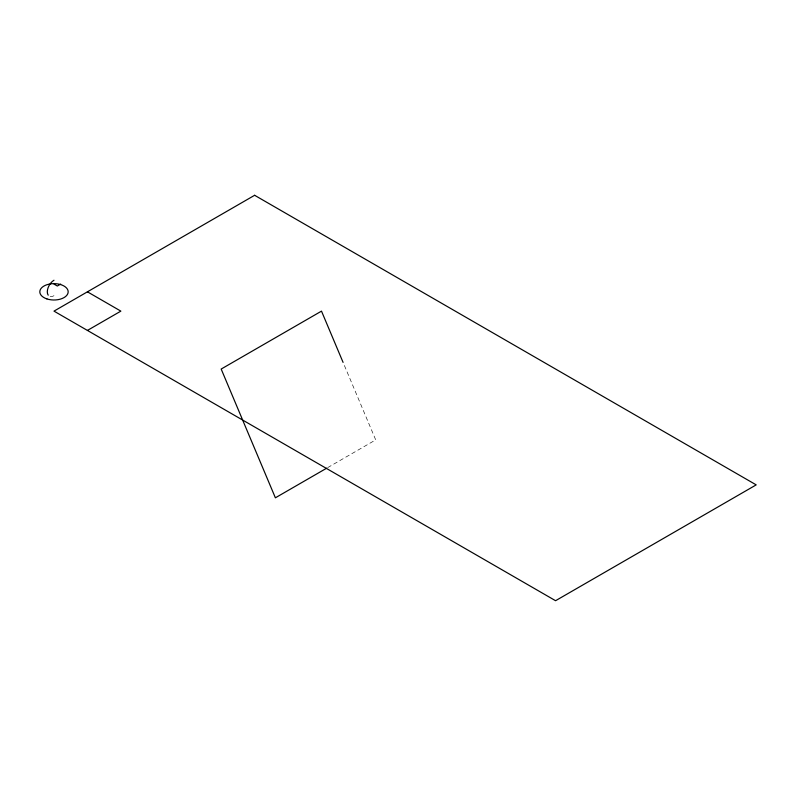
<?xml version="1.0" encoding="UTF-8"?>
<svg xmlns="http://www.w3.org/2000/svg" width="796" height="796" viewBox="0 0 796 796"><rect width="100%" height="100%" fill="white"/><g stroke="black" fill="none" stroke-linecap="round" stroke-linejoin="round"><path stroke-width="0.6" stroke-dasharray="3.98 2.98" d="M327.673 467.62L375.702 439.889L343.564 363.543M53.989 295.684A9.462 5.463 -60 0 1 49.919 296.43"/><path stroke-width="1.19" d="M60.675 284.092L57.332 286.023L53.989 284.092M87.421 330.43L120.863 311.127L87.421 291.824M326.609 468.227L275.386 497.808L221.179 369.046L321.494 311.127L343.086 362.399M48.198 295.167A9.462 5.463 -60 0 1 53.989 280.232M254.62 195.289L53.989 311.127L555.568 600.711L756.2 484.873L254.62 195.289M46.894 298.908A14.189 8.189 0 0 0 68.177 291.814A14.189 8.189 0 0 0 46.894 284.729A14.189 8.189 0 0 0 46.894 298.908"/></g></svg>
